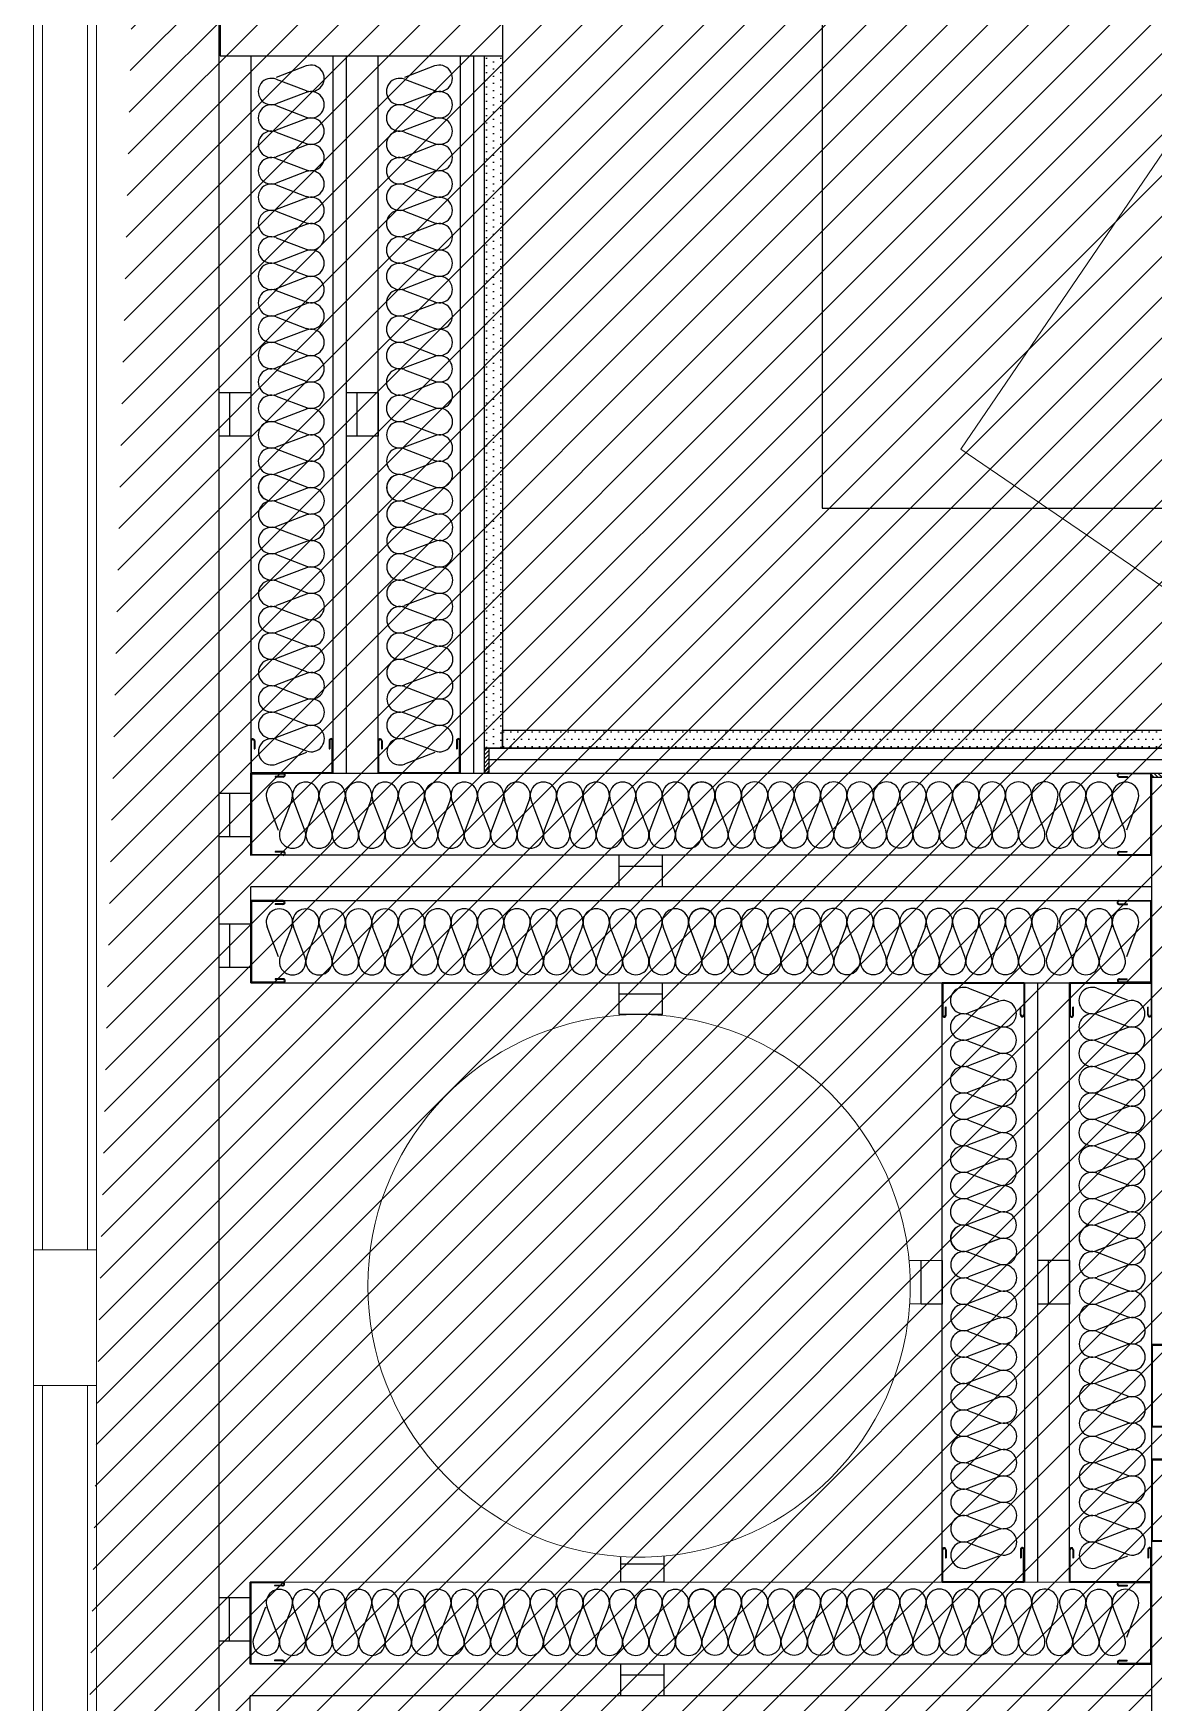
# Model space of a CAD drawing. Header units: millimetres. Extents: x 10 to 76.1, y 10 to 63.5.
# Drawn here: x 49.953 to 51.192, y 12.514 to 14.36 of the extents above; entities that cross this region are included whole.
import ezdxf

# ---------------------------------------------------------------- set-up
doc = ezdxf.new("R2010")
doc.units = ezdxf.units.MM
for name, color, linetype in [('durlok', 3, 'Continuous'), ('equipament', 4, 'Continuous'), ('lana de vidrio', 2, 'Continuous'), ('PERFILES', 2, 'Continuous'), ('Relleno', 9, 'Continuous'), ('relleno2d', 9, 'Continuous')]:
    doc.layers.add(name, color=color, linetype=linetype)
for name, color, linetype, true_color in [('Durlok2d', 7, 'Continuous', 0xc2ced6), ('paredes2d', 7, 'Continuous', 0xc2ced6), ('Ventanas2d', 7, 'Continuous', 0xc2ced6)]:
    doc.layers.add(name, color=color, linetype=linetype, true_color=true_color)

# ---------------------------------------------------------------- blocks, each defined once
blk = doc.blocks.new('LP1-1')
at = {"layer": 'PERFILES'}
for p, q in [((-0.0964, 0.0391), (-0.0964, -0.0431)), ((0.1114, 0.0388), (0.1114, -0.0431)), ((0.0596, -0.0414), (0.0601, -0.0414)), ((0.0596, -0.0431), (0.0601, -0.0431))]:
    blk.add_line(p, q, dxfattribs=at)
at = {"layer": 'PERFILES', "color": 2}
for p, q in [((-0.0949, -0.0414), (-0.0949, 0.0386)), ((-0.0879, 0.0386), (-0.0879, 0.0185)), ((-0.0879, 0.0185), (-0.0865, 0.0185)), ((-0.0865, 0.0383), (-0.0865, 0.0185)), ((0.1015, 0.0396), (0.1015, 0.0184)), ((0.1015, 0.0184), (0.1032, 0.0184)), ((0.1032, 0.0392), (0.1032, 0.0184)), ((0.1096, -0.0414), (0.1096, 0.0392)), ((-0.0949, -0.0414), (-0.063, -0.0414)), ((-0.063, -0.0414), (0.0596, -0.0414)), ((0.0601, -0.0414), (0.1096, -0.0414)), ((-0.0964, -0.0431), (-0.063, -0.0431)), ((-0.063, -0.0431), (0.0596, -0.0431)), ((0.0601, -0.0431), (0.1114, -0.0431))]:
    blk.add_line(p, q, dxfattribs=at)
for centre, radius, start, end in [((-0.0914, 0.0387), 0.00497, 355.458, 174.5769), ((0.1065, 0.0392), 0.00497, 355.458, 174.5769), ((-0.0914, 0.0385), 0.00349, 0.9781, 180.2201), ((0.1064, 0.039), 0.00319, 3.6982, 175.1096)]:
    blk.add_arc(centre, radius, start, end, dxfattribs=at)
blk = doc.blocks.new('Amp')
at = {"lineweight": 0}
for p, q in [((-12.952, 0), (-12.952, 10.959)), ((-12.952, 10.959), (11.956, 10.959)), ((12.952, 10.959), (11.956, 10.959)), ((12.952, 0.577), (12.952, 10.959)), ((-2.242, 6.177), (-3.487, 6.177)), ((-3.487, 6.177), (-3.487, 4.807)), ((-2.242, 6.177), (-2.242, 6.053)), ((2.242, 6.177), (3.487, 6.177)), ((2.242, 6.177), (2.242, 6.053)), ((3.487, 6.177), (3.487, 4.807)), ((-2.802, 6.053), (-2.802, 4.932)), ((-2.242, 6.053), (-2.802, 6.053)), ((-2.242, 6.053), (2.242, 6.053)), ((2.242, 6.053), (2.802, 6.053)), ((2.802, 6.053), (2.802, 4.932)), ((-2.242, 4.807), (-3.487, 4.807)), ((-2.242, 4.932), (-2.802, 4.932)), ((-2.242, 4.807), (-2.242, 4.932)), ((-2.242, 4.932), (2.242, 4.932)), ((2.242, 4.807), (2.242, 4.932)), ((2.242, 4.932), (2.802, 4.932)), ((2.242, 4.807), (3.487, 4.807)), ((12.952, 0), (12.952, 0.577)), ((12.952, 0), (-12.952, 0))]:
    blk.add_line(p, q, dxfattribs=at)

msp = doc.modelspace()

# ---------------------------------------------------------------- hatches: boundary and pattern name
at = {"extrusion": (-1.22465e-16, 0, -1)}
h = msp.add_hatch(dxfattribs=at)
h.set_pattern_fill('ANSI31', color=256, scale=0.001, angle=90)
h.set_pattern_definition([(135, (-60.9564016, -10.3593954), (-0.00224506403, -0.00224506403), [])])
h.paths.add_polyline_path([(-50.4571, 13.542), (-50.4521, 13.542), (-50.4521, 13.5695), (-50.4571, 13.5695)])
at = {"extrusion": (-7.4988e-33, -1.22465e-16, -1)}
h = msp.add_hatch(dxfattribs=at)
h.set_pattern_fill('ANSI31', color=256, scale=0.001)
h.set_pattern_definition([(45, (-75.1190595, 24.041364), (-0.00224506403, 0.00224506403), [])])
h.paths.add_polyline_path([(-51.2177, 13.5421), (-51.2177, 13.5371), (-51.1901, 13.5371), (-51.1901, 13.5421)])
at = {"layer": 'Relleno'}
h = msp.add_hatch(dxfattribs=at)
h.set_pattern_fill('DOTS', color=256, scale=0.005, angle=90)
h.set_pattern_definition([(90, (39.952901, 3.414536), (-0.0079375, 0.00396875), [0, -0.0079375])])
h.paths.add_polyline_path([(50.4721, 13.5695), (50.4521, 13.5695), (50.4521, 14.335), (50.4721, 14.335)])
h = msp.add_hatch(dxfattribs=at)
h.set_pattern_fill('DOTS', color=256, scale=0.005)
h.set_pattern_definition([(360, (40.317142, 24.088777), (0.00396875, 0.0079375), [0, -0.0079375])])
h.paths.add_polyline_path([(50.4721, 13.5695), (50.4721, 13.5895), (51.2376, 13.5895), (51.2376, 13.5695)])
at = {"layer": 'relleno2d'}
h = msp.add_hatch(dxfattribs=at)
h.set_pattern_fill('ANSI31', color=256, scale=0.01)
h.paths.add_polyline_path([(59.6881, 11.705), (59.4831, 11.705), (59.4831, 17.785), (59.6881, 17.785)])
edge = h.paths.add_edge_path(flags=17)
edge.add_line((59.6881, 18.975), (59.4831, 18.975))
edge.add_line((59.4831, 18.975), (59.4831, 19.035))
edge.add_line((59.4831, 19.035), (58.9931, 19.035))
edge.add_line((58.9931, 19.035), (58.9931, 19.475))
edge.add_line((58.9931, 19.475), (50.9148, 19.475))
edge.add_arc((50.6231, 19.545), 0.3, 193.4934, 346.5066, ccw=False)
edge.add_line((50.3314, 19.475), (50.1581, 19.475))
edge.add_line((50.1581, 19.475), (50.0231, 19.475))
edge.add_line((50.0231, 19.475), (49.9531, 19.475))
edge.add_line((49.9531, 19.475), (49.9531, 19.68))
edge.add_line((49.9531, 19.68), (59.6881, 19.68))
edge.add_line((59.6881, 19.68), (59.6881, 18.975))
edge = h.paths.add_edge_path(flags=17)
edge.add_line((59.6881, 18.975), (59.4831, 18.975))
edge.add_line((59.4831, 18.975), (59.4831, 19.035))
edge.add_line((58.9931, 19.035), (59.4831, 19.035))
edge.add_line((58.9931, 19.475), (58.9931, 19.035))
edge.add_line((50.9148, 19.475), (58.9931, 19.475))
edge.add_arc((50.6231, 19.545), 0.3, 193.4934, 346.5066)
edge.add_line((50.3314, 19.475), (50.1581, 19.475))
edge.add_line((50.1581, 19.475), (50.0231, 19.475))
edge.add_line((49.9531, 19.475), (50.0231, 19.475))
edge.add_line((49.9531, 19.68), (49.9531, 19.475))
edge.add_line((59.6881, 19.68), (49.9531, 19.68))
edge.add_line((59.6881, 19.68), (59.6881, 18.975))
edge = h.paths.add_edge_path()
edge.add_line((49.9531, 10), (59.6881, 10))
edge.add_line((50.1581, 10.205), (50.9148, 10.205))
edge.add_line((59.4831, 10.205), (50.9148, 10.205))
edge.add_line((59.4831, 10.205), (59.4831, 10.805))
edge.add_line((59.6881, 10), (59.6881, 10.805))
edge.add_line((59.4831, 10.805), (59.6881, 10.805))
edge.add_line((50.1581, 19.475), (50.1881, 19.475))

# ---------------------------------------------------------------- linework, layer by layer
at = {"color": 3}
for p, q in [((50.1936, 13.9625), (50.1585, 13.9625)), ((50.1705, 13.9145), (50.1705, 13.9625)), ((50.1936, 13.9625), (50.1936, 13.9145)), ((50.3345, 13.9625), (50.2994, 13.9625)), ((50.3113, 13.9145), (50.3113, 13.9625)), ((50.3344, 13.9625), (50.3345, 13.9145)), ((50.1705, 13.9145), (50.1585, 13.9145)), ((50.1936, 13.9145), (50.1705, 13.9145)), ((50.3113, 13.9145), (50.2994, 13.9145)), ((50.3345, 13.9145), (50.3113, 13.9145)), ((50.1936, 13.5195), (50.1585, 13.5195)), ((50.1705, 13.4715), (50.1705, 13.5195)), ((50.1936, 13.5195), (50.1936, 13.4715)), ((50.1705, 13.4715), (50.1585, 13.4715)), ((50.1936, 13.4715), (50.1705, 13.4715)), ((50.601, 13.4392), (50.601, 13.4511)), ((50.601, 13.4161), (50.601, 13.4392)), ((50.601, 13.4392), (50.649, 13.4392)), ((50.649, 13.4161), (50.649, 13.4511)), ((50.649, 13.4161), (50.601, 13.4161)), ((50.1936, 13.3751), (50.1585, 13.3751)), ((50.1705, 13.3271), (50.1705, 13.3751)), ((50.1936, 13.3751), (50.1936, 13.3271)), ((50.1705, 13.3271), (50.1585, 13.3271)), ((50.1936, 13.3271), (50.1705, 13.3271)), ((50.601, 13.2981), (50.601, 13.31)), ((50.6491, 13.275), (50.649, 13.31)), ((50.601, 13.275), (50.601, 13.2981)), ((50.601, 13.2981), (50.649, 13.2981)), ((50.6491, 13.275), (50.6011, 13.275)), ((50.9584, 13.0029), (50.9218, 13.0028)), ((50.9353, 12.9549), (50.9353, 13.0029)), ((50.9584, 13.0029), (50.9584, 12.9549)), ((51.0993, 13.0029), (51.0642, 13.0029)), ((51.0761, 12.9549), (51.0761, 13.0029)), ((51.0993, 13.0029), (51.0993, 12.9549)), ((50.9353, 12.9549), (50.9224, 12.955)), ((50.9584, 12.9549), (50.9353, 12.9549)), ((51.0761, 12.9549), (51.0642, 12.9549)), ((51.0993, 12.9549), (51.0761, 12.9549)), ((50.6029, 12.6707), (50.6029, 12.6757)), ((50.6029, 12.6475), (50.6029, 12.6707)), ((50.6029, 12.6676), (50.6509, 12.6676)), ((50.6509, 12.6475), (50.6508, 12.6763)), ((50.6509, 12.6475), (50.6029, 12.6475)), ((50.193, 12.6301), (50.158, 12.6301)), ((50.1699, 12.5821), (50.1699, 12.6301)), ((50.193, 12.6301), (50.193, 12.5821)), ((50.1699, 12.5821), (50.158, 12.5821)), ((50.193, 12.5821), (50.1699, 12.5821)), ((50.6029, 12.5447), (50.6029, 12.5566)), ((50.6509, 12.5216), (50.6509, 12.5566)), ((50.6029, 12.5216), (50.6029, 12.5447)), ((50.6029, 12.5447), (50.6509, 12.5447)), ((50.6509, 12.5216), (50.6029, 12.5216))]:
    msp.add_line(p, q, dxfattribs=at)
for p, q in [((50.1936, 13.4511), (50.1936, 13.542)), ((50.1936, 13.3102), (50.1936, 13.4161)), ((50.193, 12.5566), (50.193, 12.6475)), ((50.193, 12.4157), (50.193, 12.5216))]:
    msp.add_line(p, q)
at = {"color": 1}
for points in [[(50.4721, 13.5695), (50.4521, 13.5695), (50.4521, 14.335), (50.4721, 14.335)], [(50.4721, 13.5695), (50.4721, 13.5895), (51.2376, 13.5895), (51.2376, 13.5695)]]:
    msp.add_lwpolyline(points, close=True, dxfattribs=at)
at = {"extrusion": (-1.22465e-16, 0, -1)}
msp.add_lwpolyline([(-50.4571, 13.542), (-50.4521, 13.542), (-50.4521, 13.5695), (-50.4571, 13.5695)], close=True, dxfattribs=at)
at = {"extrusion": (-7.4988e-33, -1.22465e-16, -1)}
msp.add_lwpolyline([(-51.2177, 13.5421), (-51.2177, 13.5371), (-51.1901, 13.5371), (-51.1901, 13.5421)], close=True, dxfattribs=at)
at = {"layer": 'durlok'}
for p, q in [((50.1598, 17.835), (50.1598, 14.335)), ((50.4723, 14.335), (50.4723, 17.835)), ((50.1598, 14.335), (50.4723, 14.335))]:
    msp.add_line(p, q, dxfattribs=at)
at = {"layer": 'durlok', "linetype": 'Continuous', "extrusion": (0, 1, 0)}
for p, q in [((50.1935, 14.335), (50.1936, 13.542)), ((50.2844, 14.335), (50.2845, 13.542)), ((50.2995, 13.542), (50.2994, 14.335)), ((50.3345, 13.542), (50.3344, 14.335)), ((51.1901, 13.5421), (51.1901, 12.4157)), ((51.0493, 13.3102), (51.0493, 12.6476))]:
    msp.add_line(p, q, dxfattribs=at)
at = {"layer": 'durlok', "linetype": 'Continuous'}
for p, q in [((50.4252, 14.335), (50.4253, 13.542)), ((50.4404, 13.542), (50.4403, 14.335)), ((50.4523, 13.5695), (50.4523, 14.335)), ((50.4523, 13.5695), (51.2176, 13.5695)), ((50.4571, 13.5571), (51.2176, 13.557)), ((51.1901, 13.4161), (50.1936, 13.4161)), ((50.9584, 12.6476), (50.9584, 13.3102)), ((51.0643, 12.6476), (51.0643, 13.3102)), ((51.0993, 12.6476), (51.0993, 13.3102)), ((51.1901, 12.8191), (52.7631, 12.8191)), ((51.1901, 12.7833), (52.7631, 12.7833)), ((51.1901, 12.5216), (50.193, 12.5216))]:
    msp.add_line(p, q, dxfattribs=at)
at = {"layer": 'durlok', "linetype": 'Continuous', "extrusion": (-1, -0.00012473, 0)}
for p, q in [((50.1936, 13.542), (51.1901, 13.5421)), ((51.1901, 13.4511), (50.1936, 13.4511)), ((51.1901, 13.4161), (50.1936, 13.4161)), ((50.1936, 13.4011), (51.1901, 13.4011)), ((50.1936, 13.3102), (51.1901, 13.3102)), ((50.193, 12.6475), (51.1901, 12.6476)), ((51.1901, 12.5566), (50.193, 12.5566)), ((51.1901, 12.5216), (50.193, 12.5216))]:
    msp.add_line(p, q, dxfattribs=at)
at = {"layer": 'durlok', "linetype": 'Continuous', "extrusion": (1, -1.83697e-16, 0)}
for p, q in [((52.7631, 12.91), (51.1901, 12.91)), ((51.1901, 12.91), (52.7631, 12.91)), ((51.1901, 12.6925), (52.7631, 12.6925))]:
    msp.add_line(p, q, dxfattribs=at)
at = {"layer": 'Durlok2d', "color": 6, "linetype": 'Continuous'}
msp.add_line((50.1581, 17.835), (50.1581, 10.805), dxfattribs=at)
at = {"layer": 'equipament'}
msp.add_lwpolyline([(50.8255, 13.835), (57.2575, 13.835), (57.2575, 18.6898), (50.8255, 18.6898)], close=True, dxfattribs=at)
at = {"layer": 'lana de vidrio', "color": 2}
for p, q in [((50.255, 14.324), (50.2216, 14.3113)), ((50.3969, 14.324), (50.3635, 14.3113)), ((50.2216, 14.3094), (50.255, 14.2967)), ((50.3635, 14.3094), (50.3969, 14.2967)), ((50.255, 14.2948), (50.2216, 14.2821)), ((50.3969, 14.2948), (50.3635, 14.2821)), ((50.2216, 14.2801), (50.255, 14.2675)), ((50.3635, 14.2801), (50.3969, 14.2675)), ((50.255, 14.2656), (50.2216, 14.2528)), ((50.2216, 14.2509), (50.255, 14.2383)), ((50.3969, 14.2656), (50.3635, 14.2528)), ((50.3635, 14.2509), (50.3969, 14.2383)), ((50.255, 14.2363), (50.2216, 14.2236)), ((50.255, 14.2363), (50.2216, 14.2236)), ((50.3969, 14.2363), (50.3635, 14.2236)), ((50.3969, 14.2363), (50.3635, 14.2236)), ((50.2216, 14.2217), (50.255, 14.209)), ((50.3635, 14.2217), (50.3969, 14.209)), ((50.255, 14.2071), (50.2216, 14.1944)), ((50.3969, 14.2071), (50.3635, 14.1944)), ((50.2216, 14.1925), (50.255, 14.1798)), ((50.255, 14.1779), (50.2216, 14.1652)), ((50.3635, 14.1925), (50.3969, 14.1798)), ((50.3969, 14.1779), (50.3635, 14.1652)), ((50.2216, 14.1633), (50.255, 14.1506)), ((50.3635, 14.1633), (50.3969, 14.1506)), ((50.255, 14.1487), (50.2216, 14.136)), ((50.3969, 14.1487), (50.3635, 14.136)), ((50.2216, 14.1341), (50.255, 14.1214)), ((50.3635, 14.1341), (50.3969, 14.1214)), ((50.255, 14.1195), (50.2216, 14.1068)), ((50.2216, 14.1049), (50.255, 14.0922)), ((50.3969, 14.1195), (50.3635, 14.1068)), ((50.3635, 14.1049), (50.3969, 14.0922)), ((50.255, 14.0903), (50.2216, 14.0776)), ((50.3969, 14.0903), (50.3635, 14.0776)), ((50.2216, 14.0757), (50.255, 14.063)), ((50.3635, 14.0757), (50.397, 14.063)), ((50.255, 14.0611), (50.2216, 14.0484)), ((50.397, 14.0611), (50.3635, 14.0484)), ((50.2216, 14.0465), (50.255, 14.0338)), ((50.255, 14.0319), (50.2216, 14.0192)), ((50.3635, 14.0465), (50.397, 14.0338)), ((50.397, 14.0319), (50.3635, 14.0192)), ((50.2216, 14.0173), (50.255, 14.0046)), ((50.3635, 14.0173), (50.397, 14.0046)), ((50.255, 14.0027), (50.2216, 13.99)), ((50.397, 14.0027), (50.3635, 13.99)), ((50.2216, 13.9881), (50.255, 13.9754)), ((50.255, 13.9735), (50.2216, 13.9608)), ((50.3635, 13.9881), (50.397, 13.9754)), ((50.397, 13.9735), (50.3635, 13.9608)), ((50.2216, 13.9589), (50.2551, 13.9462)), ((50.3635, 13.9589), (50.397, 13.9462)), ((50.2551, 13.9443), (50.2216, 13.9316)), ((50.397, 13.9443), (50.3635, 13.9316)), ((50.2216, 13.9297), (50.2551, 13.917)), ((50.3635, 13.9297), (50.397, 13.917)), ((50.2551, 13.9151), (50.2216, 13.9024)), ((50.2216, 13.9005), (50.2551, 13.8878)), ((50.397, 13.9151), (50.3635, 13.9024)), ((50.3635, 13.9005), (50.397, 13.8878)), ((50.2551, 13.8859), (50.2216, 13.8732)), ((50.397, 13.8859), (50.3635, 13.8732)), ((50.2216, 13.8713), (50.2551, 13.8586)), ((50.2219, 13.8713), (50.2553, 13.8586)), ((50.3635, 13.8713), (50.397, 13.8586)), ((50.3638, 13.8713), (50.3972, 13.8586)), ((50.2553, 13.8567), (50.2219, 13.844)), ((50.3972, 13.8567), (50.3638, 13.844)), ((50.2219, 13.8421), (50.2553, 13.8294)), ((50.2553, 13.8275), (50.2219, 13.8148)), ((50.3638, 13.8421), (50.3972, 13.8294)), ((50.3972, 13.8275), (50.3638, 13.8148)), ((50.2219, 13.8129), (50.2553, 13.8002)), ((50.3638, 13.8129), (50.3972, 13.8002)), ((50.2553, 13.7983), (50.2219, 13.7856)), ((50.3972, 13.7983), (50.3638, 13.7856)), ((50.2219, 13.7837), (50.2553, 13.771)), ((50.3638, 13.7837), (50.3973, 13.771)), ((50.2553, 13.7691), (50.2219, 13.7564)), ((50.2219, 13.7545), (50.2553, 13.7418)), ((50.3973, 13.7691), (50.3638, 13.7564)), ((50.3638, 13.7545), (50.3973, 13.7418)), ((50.2553, 13.7399), (50.2219, 13.7272)), ((50.3973, 13.7399), (50.3638, 13.7272)), ((50.2219, 13.7253), (50.2553, 13.7126)), ((50.3638, 13.7253), (50.3973, 13.7126)), ((50.2553, 13.7107), (50.2219, 13.698)), ((50.3973, 13.7107), (50.3638, 13.698)), ((50.2219, 13.6961), (50.2553, 13.6834)), ((50.2553, 13.6815), (50.2219, 13.6688)), ((50.3638, 13.6961), (50.3973, 13.6834)), ((50.3973, 13.6815), (50.3638, 13.6688)), ((50.2219, 13.6669), (50.2554, 13.6542)), ((50.3638, 13.6669), (50.3973, 13.6542)), ((50.2554, 13.6523), (50.2219, 13.6396)), ((50.3973, 13.6523), (50.3638, 13.6396)), ((50.2219, 13.6377), (50.2554, 13.625)), ((50.2554, 13.6231), (50.2219, 13.6104)), ((50.3638, 13.6377), (50.3973, 13.625)), ((50.3973, 13.6231), (50.3638, 13.6104)), ((50.2219, 13.6085), (50.2554, 13.5958)), ((50.3638, 13.6085), (50.3973, 13.5958)), ((50.2554, 13.5939), (50.2219, 13.5812)), ((50.3973, 13.5939), (50.3638, 13.5812)), ((50.2219, 13.5793), (50.2554, 13.5666)), ((50.3638, 13.5793), (50.3973, 13.5666)), ((50.2554, 13.5647), (50.2219, 13.552)), ((50.3973, 13.5647), (50.3638, 13.552)), ((50.2243, 13.4787), (50.2116, 13.5122)), ((50.2389, 13.5122), (50.2262, 13.4787)), ((50.2535, 13.4787), (50.2408, 13.5122)), ((50.2681, 13.5122), (50.2554, 13.4787)), ((50.2827, 13.4787), (50.27, 13.5122)), ((50.2973, 13.5122), (50.2846, 13.4787)), ((50.3119, 13.4787), (50.2992, 13.5122)), ((50.3265, 13.5122), (50.3138, 13.4787)), ((50.3411, 13.4788), (50.3284, 13.5122)), ((50.3557, 13.5122), (50.343, 13.4788)), ((50.3703, 13.4788), (50.3576, 13.5122)), ((50.3849, 13.5122), (50.3722, 13.4788)), ((50.3995, 13.4788), (50.3868, 13.5122)), ((50.4141, 13.5122), (50.4014, 13.4788)), ((50.4287, 13.4788), (50.416, 13.5122)), ((50.4433, 13.5122), (50.4306, 13.4788)), ((50.4579, 13.4788), (50.4452, 13.5122)), ((50.4725, 13.5122), (50.4598, 13.4788)), ((50.4871, 13.4788), (50.4744, 13.5122)), ((50.5017, 13.5122), (50.489, 13.4788)), ((50.5163, 13.4788), (50.5036, 13.5122)), ((50.5309, 13.5122), (50.5182, 13.4788)), ((50.5455, 13.4788), (50.5328, 13.5122)), ((50.5601, 13.5122), (50.5474, 13.4788)), ((50.5747, 13.4788), (50.562, 13.5122)), ((50.5893, 13.5122), (50.5766, 13.4788)), ((50.6039, 13.4788), (50.5912, 13.5122)), ((50.6185, 13.5122), (50.6058, 13.4788)), ((50.6331, 13.4788), (50.6204, 13.5122)), ((50.6477, 13.5122), (50.635, 13.4788)), ((50.6623, 13.4788), (50.6496, 13.5122)), ((50.6769, 13.5122), (50.6643, 13.4788)), ((50.6916, 13.4791), (50.6788, 13.5125)), ((50.6916, 13.4788), (50.6788, 13.5122)), ((50.7061, 13.5125), (50.6935, 13.4791)), ((50.7062, 13.5122), (50.6935, 13.4788)), ((50.7208, 13.4791), (50.7081, 13.5125)), ((50.7354, 13.5125), (50.7227, 13.4791)), ((50.75, 13.4791), (50.7373, 13.5125)), ((50.7646, 13.5125), (50.7519, 13.4791)), ((50.7792, 13.4791), (50.7665, 13.5125)), ((50.7938, 13.5125), (50.7811, 13.4791)), ((50.8084, 13.4791), (50.7957, 13.5125)), ((50.823, 13.5125), (50.8103, 13.4791)), ((50.8376, 13.4791), (50.8249, 13.5125)), ((50.8522, 13.5125), (50.8395, 13.4791)), ((50.8668, 13.4791), (50.8541, 13.5125)), ((50.8814, 13.5125), (50.8687, 13.4791)), ((50.896, 13.4791), (50.8833, 13.5125)), ((50.9106, 13.5125), (50.8979, 13.4791)), ((50.9252, 13.4791), (50.9125, 13.5125)), ((50.9398, 13.5125), (50.9271, 13.4791)), ((50.9544, 13.4791), (50.9417, 13.5125)), ((50.969, 13.5125), (50.9563, 13.4791)), ((50.9836, 13.4791), (50.9709, 13.5125)), ((50.9982, 13.5125), (50.9855, 13.4791)), ((51.0128, 13.4791), (51.0001, 13.5125)), ((51.0274, 13.5125), (51.0147, 13.4791)), ((51.042, 13.4791), (51.0293, 13.5125)), ((51.0566, 13.5125), (51.0439, 13.4791)), ((51.0712, 13.4791), (51.0585, 13.5125)), ((51.0859, 13.5128), (51.0787, 13.4896)), ((51.1019, 13.4788), (51.0892, 13.5123)), ((51.1165, 13.5123), (51.1038, 13.4788)), ((51.1311, 13.4788), (51.1184, 13.5123)), ((51.1457, 13.5123), (51.133, 13.4788)), ((51.1603, 13.4789), (51.1476, 13.5123)), ((51.1749, 13.5123), (51.1622, 13.4789)), ((51.0787, 13.4896), (51.0746, 13.4789)), ((50.2243, 13.3387), (50.2116, 13.3721)), ((50.2389, 13.3722), (50.2262, 13.3387)), ((50.2535, 13.3387), (50.2408, 13.3722)), ((50.2681, 13.3722), (50.2554, 13.3387)), ((50.2827, 13.3387), (50.27, 13.3722)), ((50.2973, 13.3722), (50.2846, 13.3387)), ((50.3119, 13.3387), (50.2992, 13.3722)), ((50.3265, 13.3722), (50.3138, 13.3387)), ((50.3411, 13.3387), (50.3284, 13.3722)), ((50.3557, 13.3722), (50.343, 13.3387)), ((50.3703, 13.3387), (50.3576, 13.3722)), ((50.3849, 13.3722), (50.3722, 13.3387)), ((50.3995, 13.3387), (50.3868, 13.3722)), ((50.4141, 13.3722), (50.4014, 13.3387)), ((50.4287, 13.3387), (50.416, 13.3722)), ((50.4433, 13.3722), (50.4306, 13.3387)), ((50.4579, 13.3387), (50.4452, 13.3722)), ((50.4725, 13.3722), (50.4598, 13.3387)), ((50.4871, 13.3387), (50.4744, 13.3722)), ((50.5017, 13.3722), (50.489, 13.3387)), ((50.5163, 13.3387), (50.5036, 13.3722)), ((50.5309, 13.3722), (50.5182, 13.3387)), ((50.5455, 13.3388), (50.5328, 13.3722)), ((50.5601, 13.3722), (50.5474, 13.3388)), ((50.5747, 13.3388), (50.562, 13.3722)), ((50.5893, 13.3722), (50.5766, 13.3388)), ((50.6039, 13.3388), (50.5912, 13.3722)), ((50.6185, 13.3722), (50.6058, 13.3388)), ((50.6331, 13.3388), (50.6204, 13.3722)), ((50.6477, 13.3722), (50.635, 13.3388)), ((50.6623, 13.3388), (50.6496, 13.3722)), ((50.6769, 13.3722), (50.6643, 13.3388)), ((50.6916, 13.339), (50.6788, 13.3725)), ((50.6916, 13.3388), (50.6788, 13.3722)), ((50.7061, 13.3725), (50.6935, 13.339)), ((50.7062, 13.3722), (50.6935, 13.3388)), ((50.7208, 13.339), (50.7081, 13.3725)), ((50.7354, 13.3725), (50.7227, 13.339)), ((50.75, 13.339), (50.7373, 13.3725)), ((50.7646, 13.3725), (50.7519, 13.339)), ((50.7792, 13.339), (50.7665, 13.3725)), ((50.7938, 13.3725), (50.7811, 13.339)), ((50.8084, 13.339), (50.7957, 13.3725)), ((50.823, 13.3725), (50.8103, 13.339)), ((50.8376, 13.3391), (50.8249, 13.3725)), ((50.8522, 13.3725), (50.8395, 13.3391)), ((50.8668, 13.3391), (50.8541, 13.3725)), ((50.8814, 13.3725), (50.8687, 13.3391)), ((50.896, 13.3391), (50.8833, 13.3725)), ((50.9106, 13.3725), (50.8979, 13.3391)), ((50.9252, 13.3391), (50.9125, 13.3725)), ((50.9398, 13.3725), (50.9271, 13.3391)), ((50.9544, 13.3391), (50.9417, 13.3725)), ((50.969, 13.3725), (50.9563, 13.3391)), ((50.9836, 13.3391), (50.9709, 13.3725)), ((50.9982, 13.3725), (50.9855, 13.3391)), ((51.0128, 13.3391), (51.0001, 13.3725)), ((51.0274, 13.3725), (51.0147, 13.3391)), ((51.042, 13.3391), (51.0293, 13.3725)), ((51.0566, 13.3725), (51.0439, 13.3391)), ((51.0712, 13.3391), (51.0585, 13.3725)), ((51.0859, 13.3728), (51.0787, 13.3496)), ((51.1019, 13.3388), (51.0892, 13.3723)), ((51.1165, 13.3723), (51.1038, 13.3388)), ((51.1311, 13.3388), (51.1184, 13.3723)), ((51.1457, 13.3723), (51.133, 13.3388)), ((51.1603, 13.3388), (51.1476, 13.3723)), ((51.1749, 13.3723), (51.1622, 13.3388)), ((51.0787, 13.3496), (51.0746, 13.3388)), ((50.9874, 13.3041), (51.0208, 13.2914)), ((51.1295, 13.3041), (51.1629, 13.2914)), ((51.0208, 13.2895), (50.9874, 13.2768)), ((50.9874, 13.2749), (51.0208, 13.2622)), ((51.1629, 13.2895), (51.1295, 13.2768)), ((51.1295, 13.2749), (51.1629, 13.2622)), ((51.0208, 13.2603), (50.9874, 13.2476)), ((51.1629, 13.2603), (51.1295, 13.2476)), ((50.9874, 13.2457), (51.0208, 13.233)), ((51.1295, 13.2457), (51.1629, 13.233)), ((51.0208, 13.2311), (50.9874, 13.2184)), ((50.9874, 13.2165), (51.0208, 13.2038)), ((51.1629, 13.2311), (51.1295, 13.2184)), ((51.1295, 13.2165), (51.163, 13.2038)), ((51.0208, 13.2019), (50.9874, 13.1892)), ((51.163, 13.2019), (51.1295, 13.1892)), ((50.9874, 13.1873), (51.0208, 13.1746)), ((51.1295, 13.1873), (51.163, 13.1746)), ((51.0208, 13.1727), (50.9874, 13.16)), ((51.163, 13.1727), (51.1295, 13.16)), ((50.9874, 13.1581), (51.0208, 13.1454)), ((51.0208, 13.1435), (50.9874, 13.1308)), ((51.1295, 13.1581), (51.163, 13.1454)), ((51.163, 13.1435), (51.1295, 13.1308)), ((50.9874, 13.1289), (51.0208, 13.1162)), ((51.1295, 13.1289), (51.163, 13.1162)), ((51.0208, 13.1143), (50.9874, 13.1016)), ((51.163, 13.1143), (51.1295, 13.1016)), ((50.9874, 13.0997), (51.0208, 13.087)), ((51.1295, 13.0997), (51.163, 13.087)), ((51.0208, 13.0851), (50.9874, 13.0724)), ((50.9874, 13.0705), (51.0208, 13.0578)), ((51.163, 13.0851), (51.1295, 13.0724)), ((51.1295, 13.0705), (51.163, 13.0578)), ((51.0208, 13.0559), (50.9874, 13.0432)), ((51.163, 13.0559), (51.1295, 13.0432)), ((50.9874, 13.0413), (51.0208, 13.0286)), ((50.9877, 13.0413), (51.0211, 13.0286)), ((51.1295, 13.0413), (51.163, 13.0286)), ((51.1298, 13.0413), (51.1632, 13.0286)), ((51.0208, 13.0267), (50.9874, 13.014)), ((51.0211, 13.0267), (50.9877, 13.014)), ((51.163, 13.0267), (51.1295, 13.014)), ((51.1632, 13.0267), (51.1298, 13.014)), ((50.9877, 13.0121), (51.0211, 12.9994)), ((51.0211, 12.9975), (50.9877, 12.9848)), ((51.1298, 13.0121), (51.1632, 12.9994)), ((51.1632, 12.9975), (51.1298, 12.9848)), ((50.9877, 12.9829), (51.0211, 12.9702)), ((51.1298, 12.9829), (51.1632, 12.9702)), ((51.0211, 12.9683), (50.9877, 12.9556)), ((51.1632, 12.9683), (51.1298, 12.9556)), ((50.9877, 12.9537), (51.0211, 12.941)), ((51.1298, 12.9537), (51.1632, 12.941)), ((51.0211, 12.9391), (50.9877, 12.9264)), ((50.9877, 12.9245), (51.0211, 12.9118)), ((51.1632, 12.9391), (51.1298, 12.9264)), ((51.1298, 12.9245), (51.1632, 12.9118)), ((51.0211, 12.9099), (50.9877, 12.8972)), ((51.1632, 12.9099), (51.1298, 12.8972)), ((50.9877, 12.8953), (51.0211, 12.8826)), ((51.1298, 12.8953), (51.1633, 12.8826)), ((51.0211, 12.8807), (50.9877, 12.868)), ((50.9877, 12.8661), (51.0211, 12.8534)), ((51.1633, 12.8807), (51.1298, 12.868)), ((51.1298, 12.8661), (51.1633, 12.8534)), ((51.0211, 12.8515), (50.9877, 12.8388)), ((51.1633, 12.8515), (51.1298, 12.8388)), ((50.9877, 12.8369), (51.0211, 12.8242)), ((51.1298, 12.8369), (51.1633, 12.8242)), ((51.0211, 12.8223), (50.9877, 12.8096)), ((51.1633, 12.8223), (51.1298, 12.8096)), ((50.9877, 12.8077), (51.0211, 12.795)), ((51.0211, 12.7931), (50.9877, 12.7804)), ((51.1298, 12.8077), (51.1633, 12.795)), ((51.1633, 12.7931), (51.1298, 12.7804)), ((50.9877, 12.7785), (51.0211, 12.7658)), ((51.1298, 12.7785), (51.1633, 12.7658)), ((51.0211, 12.7639), (50.9877, 12.7512)), ((51.1633, 12.7639), (51.1298, 12.7512)), ((50.9877, 12.7493), (51.0211, 12.7366)), ((51.1298, 12.7493), (51.1633, 12.7366)), ((51.0211, 12.7347), (50.9877, 12.722)), ((50.9877, 12.72), (51.0211, 12.7074)), ((51.1633, 12.7347), (51.1298, 12.722)), ((51.1298, 12.72), (51.1633, 12.7074)), ((51.0211, 12.7055), (50.9877, 12.6927)), ((51.1633, 12.7055), (51.1298, 12.6927)), ((50.9877, 12.6908), (51.0211, 12.6782)), ((51.1298, 12.6908), (51.1633, 12.6782)), ((51.0211, 12.6762), (50.9877, 12.6635)), ((51.1633, 12.6762), (51.1298, 12.6635)), ((50.2097, 12.6196), (50.197, 12.5861)), ((50.2243, 12.5861), (50.2116, 12.6196)), ((50.2389, 12.6196), (50.2262, 12.5861)), ((50.2535, 12.5861), (50.2408, 12.6196)), ((50.2681, 12.6196), (50.2554, 12.5861)), ((50.2827, 12.5861), (50.27, 12.6196)), ((50.2973, 12.6196), (50.2846, 12.5861)), ((50.3119, 12.5861), (50.2992, 12.6196)), ((50.3265, 12.6196), (50.3138, 12.5861)), ((50.3411, 12.5861), (50.3284, 12.6196)), ((50.3557, 12.6196), (50.343, 12.5861)), ((50.3703, 12.5861), (50.3576, 12.6196)), ((50.3849, 12.6196), (50.3722, 12.5861)), ((50.3995, 12.5861), (50.3868, 12.6196)), ((50.4141, 12.6196), (50.4014, 12.5861)), ((50.4287, 12.5861), (50.416, 12.6196)), ((50.4433, 12.6196), (50.4306, 12.5861)), ((50.4579, 12.5861), (50.4452, 12.6196)), ((50.4725, 12.6196), (50.4598, 12.5861)), ((50.4871, 12.5861), (50.4744, 12.6196)), ((50.5017, 12.6196), (50.489, 12.5861)), ((50.5163, 12.5862), (50.5036, 12.6196)), ((50.5309, 12.6196), (50.5182, 12.5862)), ((50.5455, 12.5862), (50.5328, 12.6196)), ((50.5601, 12.6196), (50.5474, 12.5862)), ((50.5747, 12.5862), (50.562, 12.6196)), ((50.5893, 12.6196), (50.5766, 12.5862)), ((50.6039, 12.5862), (50.5912, 12.6196)), ((50.6185, 12.6196), (50.6058, 12.5862)), ((50.6331, 12.5862), (50.6204, 12.6196)), ((50.6477, 12.6196), (50.635, 12.5862)), ((50.6623, 12.5862), (50.6496, 12.6196)), ((50.6769, 12.6196), (50.6643, 12.5862)), ((50.6916, 12.5864), (50.6788, 12.6199)), ((50.6916, 12.5862), (50.6788, 12.6196)), ((50.7061, 12.6199), (50.6935, 12.5864)), ((50.7062, 12.6196), (50.6935, 12.5862)), ((50.7208, 12.5864), (50.7081, 12.6199)), ((50.7354, 12.6199), (50.7227, 12.5864)), ((50.75, 12.5864), (50.7373, 12.6199)), ((50.7646, 12.6199), (50.7519, 12.5864)), ((50.7792, 12.5864), (50.7665, 12.6199)), ((50.7938, 12.6199), (50.7811, 12.5864)), ((50.8084, 12.5865), (50.7957, 12.6199)), ((50.823, 12.6199), (50.8103, 12.5865)), ((50.8376, 12.5865), (50.8249, 12.6199)), ((50.8522, 12.6199), (50.8395, 12.5865)), ((50.8668, 12.5865), (50.8541, 12.6199)), ((50.8814, 12.6199), (50.8687, 12.5865)), ((50.896, 12.5865), (50.8833, 12.6199)), ((50.9106, 12.6199), (50.8979, 12.5865)), ((50.9252, 12.5865), (50.9125, 12.6199)), ((50.9398, 12.6199), (50.9271, 12.5865)), ((50.9544, 12.5865), (50.9417, 12.6199)), ((50.969, 12.6199), (50.9563, 12.5865)), ((50.9836, 12.5865), (50.9709, 12.6199)), ((50.9982, 12.6199), (50.9855, 12.5865)), ((51.0128, 12.5865), (51.0001, 12.6199)), ((51.0274, 12.6199), (51.0147, 12.5865)), ((51.042, 12.5865), (51.0293, 12.6199)), ((51.0566, 12.6199), (51.0439, 12.5865)), ((51.0712, 12.5865), (51.0585, 12.6199)), ((51.0859, 12.6202), (51.0787, 12.597)), ((51.1019, 12.5862), (51.0892, 12.6197)), ((51.1165, 12.6197), (51.1038, 12.5862)), ((51.1311, 12.5862), (51.1184, 12.6197)), ((51.1457, 12.6197), (51.133, 12.5862)), ((51.1603, 12.5862), (51.1476, 12.6197)), ((51.1749, 12.6197), (51.1622, 12.5862)), ((51.0787, 12.597), (51.0746, 12.5862))]:
    msp.add_line(p, q, dxfattribs=at)
for centre, start, end in [((50.2602, 14.3103), 249.2106, 110.8037), ((50.4021, 14.3103), 249.2106, 110.8037), ((50.2164, 14.2957), 69.2106, 290.8037), ((50.3583, 14.2957), 69.2106, 290.8037), ((50.2602, 14.2811), 249.2106, 110.8037), ((50.4021, 14.2811), 249.2106, 110.8037), ((50.2164, 14.2665), 69.2106, 290.8037), ((50.3583, 14.2665), 69.2106, 290.8037), ((50.2164, 14.2373), 69.2106, 290.8037), ((50.2602, 14.2519), 249.2106, 110.8037), ((50.3583, 14.2373), 69.2106, 290.8037), ((50.4021, 14.2519), 249.2106, 110.8037), ((50.2602, 14.2227), 249.2106, 110.8037), ((50.4021, 14.2227), 249.2106, 110.8037), ((50.2164, 14.2081), 69.2106, 290.8037), ((50.3583, 14.2081), 69.2106, 290.8037), ((50.2602, 14.1935), 249.2106, 110.8037), ((50.4021, 14.1935), 249.2106, 110.8037), ((50.2164, 14.1789), 69.2106, 290.8037), ((50.2602, 14.1643), 249.2106, 110.8037), ((50.3583, 14.1789), 69.2106, 290.8037), ((50.4021, 14.1643), 249.2106, 110.8037), ((50.2164, 14.1497), 69.2106, 290.8037), ((50.3583, 14.1497), 69.2106, 290.8037), ((50.2602, 14.1351), 249.2106, 110.8037), ((50.4021, 14.1351), 249.2106, 110.8037), ((50.2164, 14.1205), 69.2106, 290.8037), ((50.3583, 14.1205), 69.2106, 290.8037), ((50.2164, 14.0913), 69.2106, 290.8037), ((50.2602, 14.1059), 249.2106, 110.8037), ((50.3583, 14.0913), 69.2106, 290.8037), ((50.4021, 14.1059), 249.2106, 110.8037), ((50.2602, 14.0767), 249.2106, 110.8037), ((50.4021, 14.0767), 249.2106, 110.8037), ((50.2164, 14.0621), 69.2106, 290.8037), ((50.3583, 14.0621), 69.2106, 290.8037), ((50.2164, 14.0329), 69.2106, 290.8037), ((50.2602, 14.0475), 249.2106, 110.8037), ((50.3583, 14.0329), 69.2106, 290.8037), ((50.4021, 14.0475), 249.2106, 110.8037), ((50.2602, 14.0183), 249.2106, 110.8037), ((50.4021, 14.0183), 249.2106, 110.8037), ((50.2164, 14.0037), 69.2106, 290.8037), ((50.3583, 14.0037), 69.2106, 290.8037), ((50.2602, 13.9891), 249.2106, 110.8037), ((50.4021, 13.9891), 249.2106, 110.8037), ((50.2164, 13.9745), 69.2106, 290.8037), ((50.2602, 13.9599), 249.2106, 110.8037), ((50.3583, 13.9745), 69.2106, 290.8037), ((50.4022, 13.9599), 249.2106, 110.8037), ((50.2164, 13.9453), 69.2106, 290.8037), ((50.3583, 13.9453), 69.2106, 290.8037), ((50.2602, 13.9307), 249.2106, 110.8037), ((50.4022, 13.9307), 249.2106, 110.8037), ((50.2164, 13.9161), 69.2106, 290.8037), ((50.3584, 13.9161), 69.2106, 290.8037), ((50.2164, 13.8869), 69.2106, 290.8037), ((50.2602, 13.9015), 249.2106, 110.8037), ((50.3584, 13.8869), 69.2106, 290.8037), ((50.4022, 13.9015), 249.2106, 110.8037), ((50.2602, 13.8723), 249.2106, 110.8037), ((50.4022, 13.8723), 249.2106, 110.8037), ((50.2164, 13.8576), 69.2106, 290.8037), ((50.2167, 13.8576), 69.2106, 290.8037), ((50.3584, 13.8576), 69.2106, 290.8037), ((50.3586, 13.8576), 69.2106, 290.8037), ((50.2605, 13.8431), 249.2106, 110.8037), ((50.4024, 13.8431), 249.2106, 110.8037), ((50.2167, 13.8284), 69.2106, 290.8037), ((50.2605, 13.8138), 249.2106, 110.8037), ((50.3586, 13.8284), 69.2106, 290.8037), ((50.4024, 13.8138), 249.2106, 110.8037), ((50.2167, 13.7992), 69.2106, 290.8037), ((50.3586, 13.7992), 69.2106, 290.8037), ((50.2605, 13.7846), 249.2106, 110.8037), ((50.4024, 13.7846), 249.2106, 110.8037), ((50.2167, 13.77), 69.2106, 290.8037), ((50.3586, 13.77), 69.2106, 290.8037), ((50.2167, 13.7408), 69.2106, 290.8037), ((50.2605, 13.7554), 249.2106, 110.8037), ((50.3586, 13.7408), 69.2106, 290.8037), ((50.4024, 13.7554), 249.2106, 110.8037), ((50.2605, 13.7262), 249.2106, 110.8037), ((50.4024, 13.7262), 249.2106, 110.8037), ((50.2167, 13.7116), 69.2106, 290.8037), ((50.3586, 13.7116), 69.2106, 290.8037), ((50.2167, 13.6824), 69.2106, 290.8037), ((50.2605, 13.697), 249.2106, 110.8037), ((50.3586, 13.6824), 69.2106, 290.8037), ((50.4024, 13.697), 249.2106, 110.8037), ((50.2605, 13.6678), 249.2106, 110.8037), ((50.4025, 13.6678), 249.2106, 110.8037), ((50.2167, 13.6532), 69.2106, 290.8037), ((50.3586, 13.6532), 69.2106, 290.8037), ((50.2605, 13.6386), 249.2106, 110.8037), ((50.4025, 13.6386), 249.2106, 110.8037), ((50.2167, 13.624), 69.2106, 290.8037), ((50.2605, 13.6094), 249.2106, 110.8037), ((50.3587, 13.624), 69.2106, 290.8037), ((50.4025, 13.6094), 249.2106, 110.8037), ((50.2167, 13.5948), 69.2106, 290.8037), ((50.3586, 13.5948), 69.2106, 290.8037), ((50.2605, 13.5802), 249.2106, 110.8037), ((50.4025, 13.5802), 249.2106, 110.8037), ((50.2167, 13.5656), 69.2106, 290.8037), ((50.3587, 13.5656), 69.2106, 290.8037), ((50.2252, 13.5174), 339.2106, 200.8037), ((50.2544, 13.5174), 339.2106, 200.8037), ((50.2836, 13.5174), 339.2106, 200.8037), ((50.3129, 13.5174), 339.2106, 200.8037), ((50.3421, 13.5174), 339.2106, 200.8037), ((50.3713, 13.5174), 339.2106, 200.8037), ((50.4005, 13.5174), 339.2106, 200.8037), ((50.4297, 13.5174), 339.2106, 200.8037), ((50.4589, 13.5174), 339.2106, 200.8037), ((50.4881, 13.5174), 339.2106, 200.8037), ((50.5173, 13.5174), 339.2106, 200.8037), ((50.5465, 13.5174), 339.2106, 200.8037), ((50.5757, 13.5174), 339.2106, 200.8037), ((50.6049, 13.5174), 339.2106, 200.8037), ((50.6341, 13.5174), 339.2106, 200.8037), ((50.6633, 13.5174), 339.2106, 200.8037), ((50.6925, 13.5177), 339.2106, 200.8037), ((50.6925, 13.5174), 339.2106, 200.8037), ((50.7217, 13.5177), 339.2106, 200.8037), ((50.7509, 13.5177), 339.2106, 200.8037), ((50.7801, 13.5177), 339.2106, 200.8037), ((50.8093, 13.5177), 339.2106, 200.8037), ((50.8385, 13.5177), 339.2106, 200.8037), ((50.8677, 13.5177), 339.2106, 200.8037), ((50.8969, 13.5177), 339.2106, 200.8037), ((50.9261, 13.5177), 339.2106, 200.8037), ((50.9553, 13.5177), 339.2106, 200.8037), ((50.9845, 13.5177), 339.2106, 200.8037), ((51.0137, 13.5177), 339.2106, 200.8037), ((51.0429, 13.5177), 339.2106, 200.8037), ((51.0721, 13.5177), 69.793, 200.8037), ((51.0721, 13.5177), 339.2106, 69.7733), ((51.1028, 13.5175), 339.2106, 200.8037), ((51.132, 13.5175), 339.2106, 200.8037), ((51.1612, 13.5175), 339.2106, 200.8037), ((50.2398, 13.4736), 159.2106, 20.8037), ((50.2691, 13.4736), 159.2106, 20.8037), ((50.2983, 13.4736), 159.2106, 20.8037), ((50.3275, 13.4736), 159.2106, 20.8037), ((50.3567, 13.4736), 159.2106, 20.8037), ((50.3859, 13.4736), 159.2106, 20.8037), ((50.4151, 13.4736), 159.2106, 20.8037), ((50.4443, 13.4736), 159.2106, 20.8037), ((50.4735, 13.4736), 159.2106, 20.8037), ((50.5027, 13.4736), 159.2106, 20.8037), ((50.5319, 13.4736), 159.2106, 20.8037), ((50.5611, 13.4736), 159.2106, 20.8037), ((50.5903, 13.4736), 159.2106, 20.8037), ((50.6195, 13.4736), 159.2106, 20.8037), ((50.6487, 13.4736), 159.2106, 20.8037), ((50.6779, 13.4736), 159.2106, 20.8037), ((50.7071, 13.4739), 159.2106, 20.8037), ((50.7363, 13.4739), 159.2106, 20.8037), ((50.7655, 13.4739), 159.2106, 20.8037), ((50.7947, 13.4739), 159.2106, 20.8037), ((50.8239, 13.4739), 159.2106, 20.8037), ((50.8531, 13.4739), 159.2106, 20.8037), ((50.8823, 13.4739), 159.2106, 20.8037), ((50.9115, 13.4739), 159.2106, 20.8037), ((50.9407, 13.4739), 159.2106, 20.8037), ((50.9699, 13.4739), 159.2106, 20.8037), ((50.9991, 13.4739), 159.2106, 20.8037), ((51.0283, 13.4739), 159.2106, 20.8037), ((51.0575, 13.4739), 159.2106, 20.8037), ((51.0882, 13.4737), 159.2106, 229.1277), ((51.0882, 13.4737), 229.1521, 20.8037), ((51.1174, 13.4737), 159.2106, 20.8037), ((51.1466, 13.4737), 159.2106, 20.8037), ((50.2252, 13.3773), 339.2106, 200.8037), ((50.2544, 13.3773), 339.2106, 200.8037), ((50.2836, 13.3773), 339.2106, 200.8037), ((50.3129, 13.3773), 339.2106, 200.8037), ((50.3421, 13.3773), 339.2106, 200.8037), ((50.3713, 13.3774), 339.2106, 200.8037), ((50.4005, 13.3774), 339.2106, 200.8037), ((50.4297, 13.3774), 339.2106, 200.8037), ((50.4589, 13.3774), 339.2106, 200.8037), ((50.4881, 13.3774), 339.2106, 200.8037), ((50.5173, 13.3774), 339.2106, 200.8037), ((50.5465, 13.3774), 339.2106, 200.8037), ((50.5757, 13.3774), 339.2106, 200.8037), ((50.6049, 13.3774), 339.2106, 200.8037), ((50.6341, 13.3774), 339.2106, 200.8037), ((50.6633, 13.3774), 339.2106, 200.8037), ((50.6925, 13.3777), 339.2106, 200.8037), ((50.6925, 13.3774), 339.2106, 200.8037), ((50.7217, 13.3777), 339.2106, 200.8037), ((50.7509, 13.3777), 339.2106, 200.8037), ((50.7801, 13.3777), 339.2106, 200.8037), ((50.8093, 13.3777), 339.2106, 200.8037), ((50.8385, 13.3777), 339.2106, 200.8037), ((50.8677, 13.3777), 339.2106, 200.8037), ((50.8969, 13.3777), 339.2106, 200.8037), ((50.9261, 13.3777), 339.2106, 200.8037), ((50.9553, 13.3777), 339.2106, 200.8037), ((50.9845, 13.3777), 339.2106, 200.8037), ((51.0137, 13.3777), 339.2106, 200.8037), ((51.0429, 13.3777), 339.2106, 200.8037), ((51.0721, 13.3777), 69.793, 200.8037), ((51.0721, 13.3777), 339.2106, 69.7733), ((51.1028, 13.3774), 339.2106, 200.8037), ((51.132, 13.3774), 339.2106, 200.8037), ((51.1612, 13.3775), 339.2106, 200.8037), ((50.2398, 13.3335), 159.2106, 20.8037), ((50.2691, 13.3335), 159.2106, 20.8037), ((50.2983, 13.3335), 159.2106, 20.8037), ((50.3275, 13.3335), 159.2106, 20.8037), ((50.3567, 13.3335), 159.2106, 20.8037), ((50.3859, 13.3335), 159.2106, 20.8037), ((50.4151, 13.3336), 159.2106, 20.8037), ((50.4443, 13.3336), 159.2106, 20.8037), ((50.4735, 13.3336), 159.2106, 20.8037), ((50.5027, 13.3336), 159.2106, 20.8037), ((50.5319, 13.3336), 159.2106, 20.8037), ((50.5611, 13.3336), 159.2106, 20.8037), ((50.5903, 13.3336), 159.2106, 20.8037), ((50.6195, 13.3336), 159.2106, 20.8037), ((50.6487, 13.3336), 159.2106, 20.8037), ((50.6779, 13.3336), 159.2106, 20.8037), ((50.7071, 13.3339), 159.2106, 20.8037), ((50.7363, 13.3339), 159.2106, 20.8037), ((50.7655, 13.3339), 159.2106, 20.8037), ((50.7947, 13.3339), 159.2106, 20.8037), ((50.8239, 13.3339), 159.2106, 20.8037), ((50.8531, 13.3339), 159.2106, 20.8037), ((50.8823, 13.3339), 159.2106, 20.8037), ((50.9115, 13.3339), 159.2106, 20.8037), ((50.9407, 13.3339), 159.2106, 20.8037), ((50.9699, 13.3339), 159.2106, 20.8037), ((50.9991, 13.3339), 159.2106, 20.8037), ((51.0283, 13.3339), 159.2106, 20.8037), ((51.0575, 13.3339), 159.2106, 20.8037), ((51.0882, 13.3336), 159.2106, 229.1277), ((51.0882, 13.3336), 229.1521, 20.8037), ((51.1174, 13.3336), 159.2106, 20.8037), ((51.1466, 13.3336), 159.2106, 20.8037), ((50.9822, 13.2905), 69.2106, 290.8037), ((51.026, 13.2759), 249.2106, 110.8037), ((51.1243, 13.2905), 69.2106, 290.8037), ((51.1681, 13.2759), 249.2106, 110.8037), ((50.9822, 13.2613), 69.2106, 290.8037), ((51.1243, 13.2613), 69.2106, 290.8037), ((51.026, 13.2467), 249.2106, 110.8037), ((51.1681, 13.2467), 249.2106, 110.8037), ((50.9822, 13.2321), 69.2106, 290.8037), ((51.1243, 13.2321), 69.2106, 290.8037), ((50.9822, 13.2029), 69.2106, 290.8037), ((51.026, 13.2175), 249.2106, 110.8037), ((51.1243, 13.2029), 69.2106, 290.8037), ((51.1681, 13.2175), 249.2106, 110.8037), ((51.026, 13.1883), 249.2106, 110.8037), ((51.1681, 13.1883), 249.2106, 110.8037), ((50.9822, 13.1737), 69.2106, 290.8037), ((51.1243, 13.1737), 69.2106, 290.8037), ((51.026, 13.1591), 249.2106, 110.8037), ((51.1681, 13.1591), 249.2106, 110.8037), ((50.9822, 13.1445), 69.2106, 290.8037), ((51.026, 13.1299), 249.2106, 110.8037), ((51.1243, 13.1445), 69.2106, 290.8037), ((51.1681, 13.1299), 249.2106, 110.8037), ((50.9822, 13.1152), 69.2106, 290.8037), ((51.1243, 13.1152), 69.2106, 290.8037), ((51.026, 13.1007), 249.2106, 110.8037), ((51.1681, 13.1007), 249.2106, 110.8037), ((50.9822, 13.086), 69.2106, 290.8037), ((51.1243, 13.086), 69.2106, 290.8037), ((50.9822, 13.0568), 69.2106, 290.8037), ((51.026, 13.0714), 249.2106, 110.8037), ((51.1243, 13.0568), 69.2106, 290.8037), ((51.1682, 13.0714), 249.2106, 110.8037), ((51.026, 13.0422), 249.2106, 110.8037), ((51.1682, 13.0422), 249.2106, 110.8037), ((50.9822, 13.0276), 69.2106, 290.8037), ((50.9825, 13.0276), 69.2106, 290.8037), ((51.1244, 13.0276), 69.2106, 290.8037), ((51.1246, 13.0276), 69.2106, 290.8037), ((51.0263, 13.013), 249.2106, 110.8037), ((51.1684, 13.013), 249.2106, 110.8037), ((50.9825, 12.9984), 69.2106, 290.8037), ((51.0263, 12.9838), 249.2106, 110.8037), ((51.1246, 12.9984), 69.2106, 290.8037), ((51.1684, 12.9838), 249.2106, 110.8037), ((50.9825, 12.9692), 69.2106, 290.8037), ((51.1246, 12.9692), 69.2106, 290.8037), ((51.0263, 12.9546), 249.2106, 110.8037), ((51.1684, 12.9546), 249.2106, 110.8037), ((50.9825, 12.94), 69.2106, 290.8037), ((51.0263, 12.9254), 249.2106, 110.8037), ((51.1246, 12.94), 69.2106, 290.8037), ((51.1684, 12.9254), 249.2106, 110.8037), ((50.9825, 12.9108), 69.2106, 290.8037), ((51.1246, 12.9108), 69.2106, 290.8037), ((51.0263, 12.8962), 249.2106, 110.8037), ((51.1684, 12.8962), 249.2106, 110.8037), ((50.9825, 12.8816), 69.2106, 290.8037), ((51.1246, 12.8816), 69.2106, 290.8037), ((50.9825, 12.8524), 69.2106, 290.8037), ((51.0263, 12.867), 249.2106, 110.8037), ((51.1246, 12.8524), 69.2106, 290.8037), ((51.1684, 12.867), 249.2106, 110.8037), ((51.0263, 12.8378), 249.2106, 110.8037), ((51.1684, 12.8378), 249.2106, 110.8037), ((50.9825, 12.8232), 69.2106, 290.8037), ((51.1246, 12.8232), 69.2106, 290.8037), ((51.0263, 12.8086), 249.2106, 110.8037), ((51.1684, 12.8086), 249.2106, 110.8037), ((50.9825, 12.794), 69.2106, 290.8037), ((51.0263, 12.7794), 249.2106, 110.8037), ((51.1246, 12.794), 69.2106, 290.8037), ((51.1685, 12.7794), 249.2106, 110.8037), ((50.9825, 12.7648), 69.2106, 290.8037), ((51.1246, 12.7648), 69.2106, 290.8037), ((51.0263, 12.7502), 249.2106, 110.8037), ((51.1685, 12.7502), 249.2106, 110.8037), ((50.9825, 12.7356), 69.2106, 290.8037), ((51.1247, 12.7356), 69.2106, 290.8037), ((50.9825, 12.7064), 69.2106, 290.8037), ((51.0263, 12.721), 249.2106, 110.8037), ((51.1247, 12.7064), 69.2106, 290.8037), ((51.1685, 12.721), 249.2106, 110.8037), ((51.0263, 12.6918), 249.2106, 110.8037), ((51.1685, 12.6918), 249.2106, 110.8037), ((50.9825, 12.6772), 69.2106, 290.8037), ((51.1247, 12.6772), 69.2106, 290.8037), ((50.2252, 12.6247), 339.2106, 200.8037), ((50.2544, 12.6247), 339.2106, 200.8037), ((50.2836, 12.6247), 339.2106, 200.8037), ((50.3129, 12.6247), 339.2106, 200.8037), ((50.3421, 12.6248), 339.2106, 200.8037), ((50.3713, 12.6248), 339.2106, 200.8037), ((50.4005, 12.6248), 339.2106, 200.8037), ((50.4297, 12.6248), 339.2106, 200.8037), ((50.4589, 12.6248), 339.2106, 200.8037), ((50.4881, 12.6248), 339.2106, 200.8037), ((50.5173, 12.6248), 339.2106, 200.8037), ((50.5465, 12.6248), 339.2106, 200.8037), ((50.5757, 12.6248), 339.2106, 200.8037), ((50.6049, 12.6248), 339.2106, 200.8037), ((50.6341, 12.6248), 339.2106, 200.8037), ((50.6633, 12.6248), 339.2106, 200.8037), ((50.6925, 12.6251), 339.2106, 200.8037), ((50.6925, 12.6248), 339.2106, 200.8037), ((50.7217, 12.6251), 339.2106, 200.8037), ((50.7509, 12.6251), 339.2106, 200.8037), ((50.7801, 12.6251), 339.2106, 200.8037), ((50.8093, 12.6251), 339.2106, 200.8037), ((50.8385, 12.6251), 339.2106, 200.8037), ((50.8677, 12.6251), 339.2106, 200.8037), ((50.8969, 12.6251), 339.2106, 200.8037), ((50.9261, 12.6251), 339.2106, 200.8037), ((50.9553, 12.6251), 339.2106, 200.8037), ((50.9845, 12.6251), 339.2106, 200.8037), ((51.0137, 12.6251), 339.2106, 200.8037), ((51.0429, 12.6251), 339.2106, 200.8037), ((51.0721, 12.6251), 69.793, 200.8037), ((51.0721, 12.6251), 339.2106, 69.7733), ((51.1028, 12.6248), 339.2106, 200.8037), ((51.132, 12.6248), 339.2106, 200.8037), ((51.1612, 12.6249), 339.2106, 200.8037), ((50.2106, 12.5809), 159.2106, 20.8037), ((50.2398, 12.5809), 159.2106, 20.8037), ((50.2691, 12.5809), 159.2106, 20.8037), ((50.2983, 12.5809), 159.2106, 20.8037), ((50.3275, 12.5809), 159.2106, 20.8037), ((50.3567, 12.5809), 159.2106, 20.8037), ((50.3859, 12.581), 159.2106, 20.8037), ((50.4151, 12.581), 159.2106, 20.8037), ((50.4443, 12.581), 159.2106, 20.8037), ((50.4735, 12.581), 159.2106, 20.8037), ((50.5027, 12.581), 159.2106, 20.8037), ((50.5319, 12.581), 159.2106, 20.8037), ((50.5611, 12.581), 159.2106, 20.8037), ((50.5903, 12.581), 159.2106, 20.8037), ((50.6195, 12.581), 159.2106, 20.8037), ((50.6487, 12.581), 159.2106, 20.8037), ((50.6779, 12.581), 159.2106, 20.8037), ((50.7071, 12.5813), 159.2106, 20.8037), ((50.7363, 12.5813), 159.2106, 20.8037), ((50.7655, 12.5813), 159.2106, 20.8037), ((50.7947, 12.5813), 159.2106, 20.8037), ((50.8239, 12.5813), 159.2106, 20.8037), ((50.8531, 12.5813), 159.2106, 20.8037), ((50.8823, 12.5813), 159.2106, 20.8037), ((50.9115, 12.5813), 159.2106, 20.8037), ((50.9407, 12.5813), 159.2106, 20.8037), ((50.9699, 12.5813), 159.2106, 20.8037), ((50.9991, 12.5813), 159.2106, 20.8037), ((51.0283, 12.5813), 159.2106, 20.8037), ((51.0575, 12.5813), 159.2106, 20.8037), ((51.0882, 12.5811), 159.2106, 229.1277), ((51.0882, 12.581), 229.1521, 20.8037), ((51.1174, 12.581), 159.2106, 20.8037), ((51.1466, 12.581), 159.2106, 20.8037)]:
    msp.add_arc(centre, 0.0146, start, end, dxfattribs=at)
at = {"layer": 'paredes2d', "color": 6, "linetype": 'Continuous', "lineweight": 0}
msp.add_line((49.9531, 10.805), (49.9531, 19.475), dxfattribs=at)
msp.add_arc((50.6231, 12.975), 0.3, 13.4934, 346.5066, dxfattribs=at)
at = {"layer": 'paredes2d', "color": 6, "lineweight": 0}
msp.add_arc((50.6231, 12.975), 0.3, 346.5066, 13.4934, dxfattribs=at)
at = {"layer": 'Ventanas2d', "color": 6, "linetype": 'Continuous', "lineweight": 0}
for p, q in [((50.0231, 19.475), (50.0231, 10.805)), ((50.0231, 19.475), (50.0231, 10.805)), ((49.9631, 14.965), (49.9631, 13.015)), ((50.0131, 14.965), (50.0131, 13.015)), ((49.9531, 13.015), (50.0231, 13.015)), ((49.9631, 13.015), (50.0131, 13.015)), ((50.0231, 12.865), (49.9531, 12.865)), ((49.9631, 12.865), (49.9631, 10.915)), ((49.9631, 12.865), (50.0131, 12.865)), ((50.0131, 12.865), (50.0131, 10.915))]:
    msp.add_line(p, q, dxfattribs=at)

# ---------------------------------------------------------------- block references
at = {"xscale": 0.4373098624145429, "yscale": 0.4373098624145429, "zscale": 0.4373098624145429}
for p in [(50.2358, 13.5608), (50.3766, 13.5608), (51.0005, 12.6663), (51.1414, 12.6663)]:
    msp.add_blockref('LP1-1', p, dxfattribs=at)
for p, rotation in [((50.2125, 13.4998), 270.0071464909952), ((51.1713, 13.4933), 89.99999999997472), ((50.2124, 13.359), 270.0071464909952), ((51.1713, 13.3524), 89.99999999997472), ((51.0071, 13.2914), 180), ((51.148, 13.2914), 180), ((51.2089, 12.8679), 270.0071464909952), ((51.2089, 12.7412), 270.0071464909952), ((50.2119, 12.6053), 270.0071464909952), ((51.1713, 12.5988), 89.99999999997472)]:
    msp.add_blockref('LP1-1', p, dxfattribs=dict(at, rotation=rotation))
at = {"layer": 'equipament', "xscale": -0.0362899318176679, "yscale": 0.0362899318176679, "zscale": 0.0362899318176679, "rotation": 145.7056241104057}
msp.add_blockref('Amp', (51.5914, 13.9641), dxfattribs=at)

doc.saveas('drawing.dxf')
